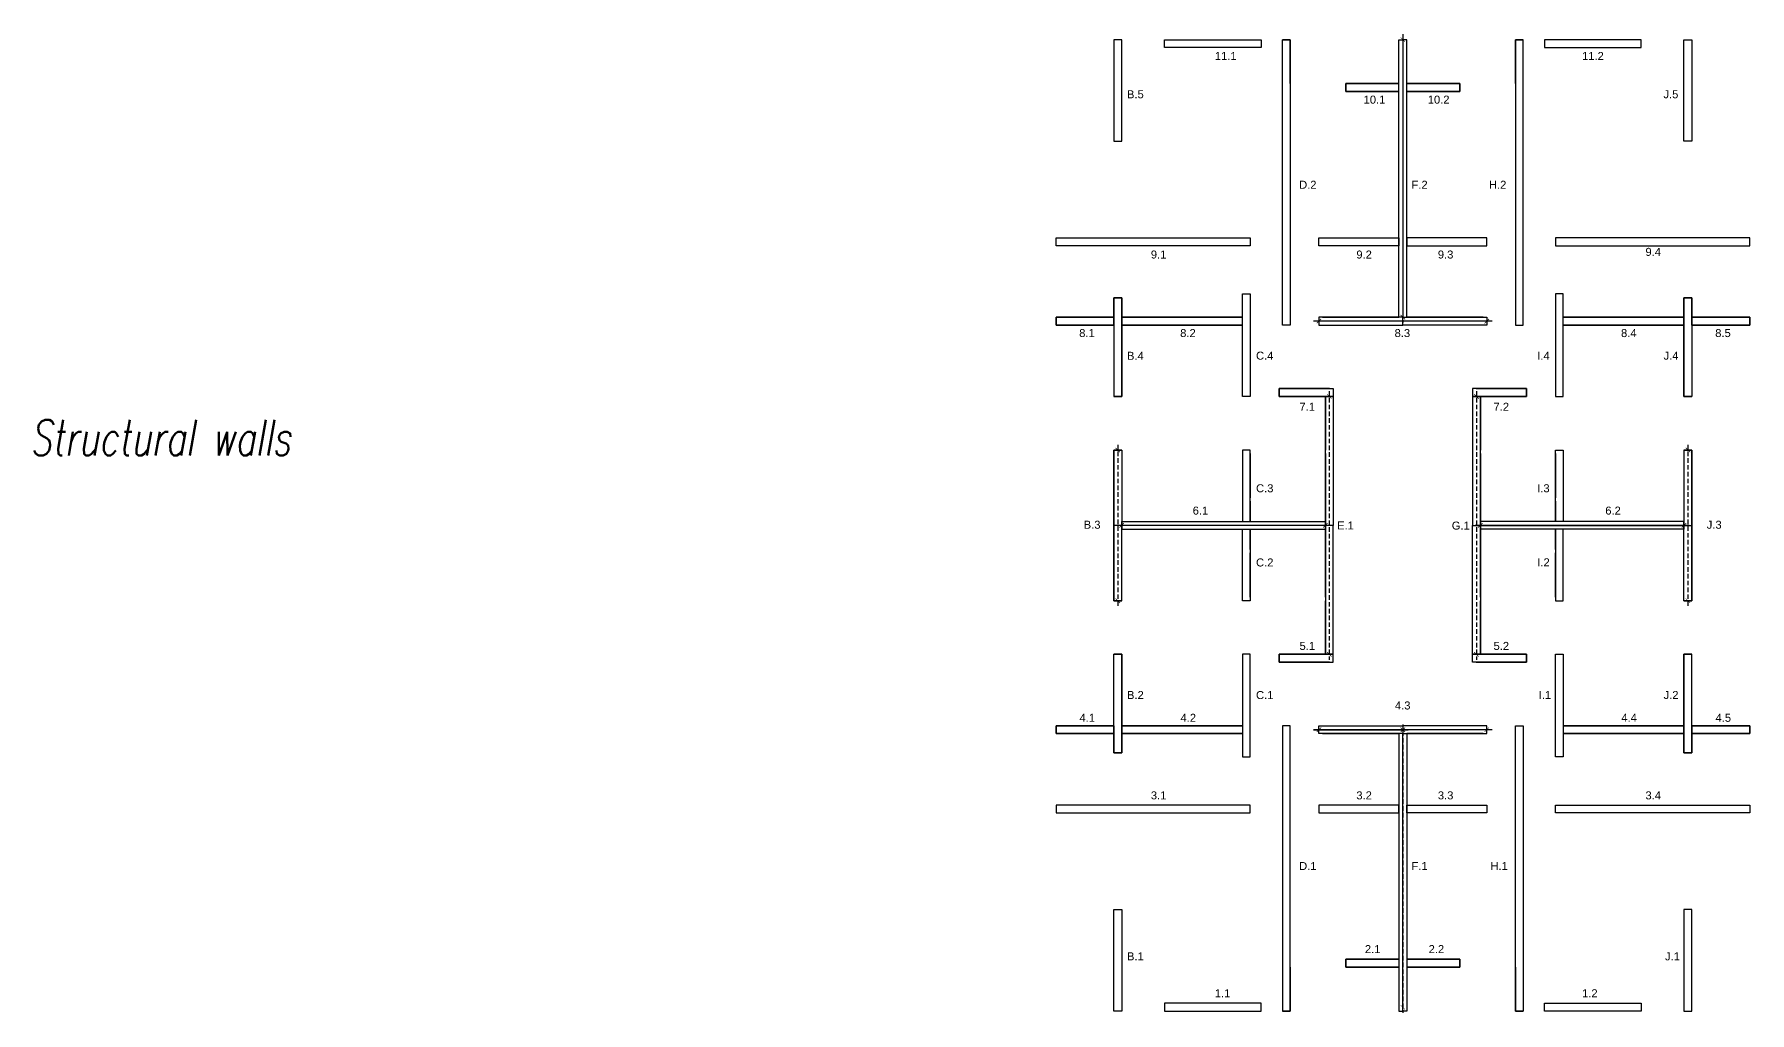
# Model space of a CAD drawing. Header units: inches. Extents: x -2542 to 2785, y 47 to 8827.
# Drawn here: x -2542 to 2260, y 47 to 2787 of the extents above; entities that cross this region are included whole.
import ezdxf

# ---------------------------------------------------------------- set-up
doc = ezdxf.new("R2010")
doc.units = ezdxf.units.IN
doc.header["$MEASUREMENT"] = 0
doc.linetypes.add('DASHED', pattern=[19.05, 12.7, -6.35])
for name, color, linetype in [('CM', 7, 'Continuous'), ('mx', 1, 'Continuous'), ('my', 5, 'Continuous'), ('NombreMuroX', 3, 'Continuous'), ('NombreMuroY', 2, 'Continuous'), ('x', 5, 'Continuous'), ('y', 1, 'DASHED')]:
    doc.layers.add(name, color=color, linetype=linetype)
doc.layers.add('HATCH MURO', color=251, linetype='Continuous', lineweight=13)
doc.layers.add('MURO', color=250, linetype='Continuous', lineweight=20)
doc.styles.add('ROMANS', font='romans.shx', dxfattribs={"width": 0.7, "oblique": 10})
doc.styles.get("Standard").update_dxf_attribs({"font": 'Arial.ttf'})

# ---------------------------------------------------------------- blocks, each defined once
blk = doc.blocks.new('_ArchTick')
at = {"color": 0, "linetype": 'ByBlock', "lineweight": 18, "const_width": 0.15}
blk.add_lwpolyline([(-0.5, -0.5), (0.5, 0.5)], dxfattribs=at)

msp = doc.modelspace()

# ---------------------------------------------------------------- linework, layer by layer
at = {"layer": 'HATCH MURO'}
for p, q in [((1094, 1592.2), (1094, 1582.2)), ((1094, 1028.7), (1094, 1050.7))]:
    msp.add_line(p, q, dxfattribs=at)
at = {"layer": 'MURO', "lineweight": 25}
for p, q in [((1278, 2648.7), (1278, 2771.7)), ((1278, 2771.7), (1289, 2771.7)), ((1300, 2771.7), (1289, 2771.7)), ((1300, 2648.7), (1300, 2771.7)), ((1129, 2626.7), (1129, 2648.7)), ((1129, 2648.7), (1278, 2648.7)), ((1449, 2648.7), (1300, 2648.7)), ((1449, 2626.7), (1449, 2648.7)), ((1278, 2626.7), (1129, 2626.7)), ((1278, 2216.7), (1278, 2626.7)), ((1300, 2626.7), (1449, 2626.7)), ((1300, 2216.7), (1300, 2626.7)), ((318, 2216.7), (480, 2216.7)), ((502, 2216.7), (862, 2216.7)), ((2076, 2216.7), (1716, 2216.7)), ((2260, 2216.7), (2098, 2216.7)), ((1278, 1994.7), (1278, 2127.5)), ((1300, 1994.7), (1300, 2127.5)), ((480, 1994.7), (480, 2048.7)), ((480, 2048.7), (502, 2048.7)), ((502, 2048.7), (502, 1994.7)), ((2098, 2048.7), (2076, 2048.7)), ((2076, 2048.7), (2076, 1994.7)), ((2098, 1994.7), (2098, 2048.7)), ((318, 1972.7), (318, 1994.7)), ((318, 1994.7), (365.5, 1994.7)), ((480, 1972.7), (318, 1972.7)), ((365.5, 1994.7), (480, 1994.7)), ((502, 1994.7), (840, 1994.7)), ((1064, 1994.7), (1278, 1994.7)), ((1514, 1994.7), (1300, 1994.7)), ((2076, 1994.7), (1738, 1994.7)), ((2212.5, 1994.7), (2098, 1994.7)), ((2098, 1972.7), (2260, 1972.7)), ((2260, 1994.7), (2212.5, 1994.7)), ((2260, 1972.7), (2260, 1994.7)), ((480, 1786.4), (480, 1786.4)), ((480, 1786.4), (480, 1786.4)), ((2098, 1786.4), (2098, 1786.4)), ((2098, 1786.4), (2098, 1786.4)), ((1072, 1772.7), (1072, 1622.7)), ((1506, 1772.7), (1506, 1622.7)), ((840, 1612.7), (840, 1422.7)), ((862, 1612.7), (862, 1489.1)), ((1072, 1612.7), (1072, 1422.7)), ((1506, 1612.7), (1506, 1422.7)), ((1716, 1612.7), (1716, 1489.1)), ((1738, 1612.7), (1738, 1422.7)), ((862, 1479.1), (862, 1422.7)), ((1716, 1479.1), (1716, 1422.7)), ((840, 1210.7), (840, 1400.7)), ((862, 1422.7), (925.3, 1422.7)), ((862, 1400.7), (925.3, 1400.7)), ((862, 1344.4), (862, 1400.7)), ((935.3, 1422.7), (1072, 1422.7)), ((935.3, 1400.7), (1072, 1400.7)), ((1072, 1210.7), (1072, 1400.7)), ((1642.8, 1422.7), (1506, 1422.7)), ((1642.8, 1400.7), (1506, 1400.7)), ((1506, 1210.7), (1506, 1400.7)), ((1716, 1422.7), (1652.8, 1422.7)), ((1716, 1400.7), (1652.8, 1400.7)), ((1716, 1344.4), (1716, 1400.7)), ((1738, 1210.7), (1738, 1400.7)), ((862, 1210.7), (862, 1334.4)), ((1716, 1210.7), (1716, 1334.4)), ((1072, 1050.7), (1072, 1200.7)), ((1506, 1050.7), (1506, 1200.7)), ((480, 1037.1), (480, 1037.1)), ((480, 1037.1), (480, 1037.1)), ((2098, 1037.1), (2098, 1037.1)), ((2098, 1037.1), (2098, 1037.1)), ((480, 850.7), (318, 850.7)), ((318, 850.7), (318, 828.7)), ((318, 828.7), (365.5, 828.7)), ((365.5, 828.7), (480, 828.7)), ((480, 828.7), (480, 774.7)), ((502, 828.7), (840, 828.7)), ((502, 774.7), (502, 828.7)), ((1064, 828.7), (1278, 828.7)), ((1278, 828.7), (1278, 696)), ((1514, 828.7), (1300, 828.7)), ((1300, 828.7), (1300, 696)), ((2076, 828.7), (1738, 828.7)), ((2076, 774.7), (2076, 828.7)), ((2098, 850.7), (2260, 850.7)), ((2212.5, 828.7), (2098, 828.7)), ((2098, 828.7), (2098, 774.7)), ((2260, 828.7), (2212.5, 828.7)), ((2260, 850.7), (2260, 828.7)), ((480, 774.7), (502, 774.7)), ((2098, 774.7), (2076, 774.7)), ((318, 606.7), (480, 606.7)), ((502, 606.7), (862, 606.7)), ((1278, 606.7), (1278, 196.7)), ((1300, 606.7), (1300, 196.7)), ((2076, 606.7), (1716, 606.7)), ((2260, 606.7), (2098, 606.7)), ((1278, 196.7), (1129, 196.7)), ((1129, 196.7), (1129, 174.7)), ((1300, 196.7), (1449, 196.7)), ((1449, 196.7), (1449, 174.7)), ((1129, 174.7), (1278, 174.7)), ((1278, 174.7), (1278, 51.7)), ((1449, 174.7), (1300, 174.7)), ((1300, 174.7), (1300, 51.7)), ((1278, 51.7), (1289, 51.7)), ((1300, 51.7), (1289, 51.7))]:
    msp.add_line(p, q, dxfattribs=at)
for points in [[(952, 2736.7), (952, 2771.7), (974, 2771.7), (974, 1972.7), (974, 1972.7), (952, 1972.7), (952, 2736.7), (952, 2736.7), (952, 2736.7)], [(974, 2648.7), (974, 2771.7), (952, 2771.7)], [(1626, 2736.7), (1626, 2771.7), (1604, 2771.7), (1604, 1972.7), (1604, 1972.7), (1626, 1972.7), (1626, 2736.7), (1626, 2736.7), (1626, 2736.7)], [(1604, 2648.7), (1604, 2771.7), (1626, 2771.7)], [(1278, 2648.7), (1129, 2648.7)], [(1300, 2648.7), (1449, 2648.7)], [(480, 2194.7), (318, 2194.7), (318, 2216.7)], [(2098, 2194.7), (2260, 2194.7), (2260, 2216.7)], [(840, 2194.7), (502, 2194.7)], [(1738, 2194.7), (2076, 2194.7)], [(840, 1994.7), (840, 2059.7), (862, 2059.7), (862, 1772.7)], [(1738, 1994.7), (1738, 2059.7), (1716, 2059.7), (1716, 1772.7)], [(480, 1972.7), (480, 1772.7)], [(840, 1972.7), (502, 1972.7)], [(502, 1972.7), (502, 1772.7)], [(840, 1782.7), (840, 1972.7)], [(1054, 1972.7), (1084, 1972.7)], [(1094, 1972.7), (1289, 1972.7)], [(1484, 1972.7), (1289, 1972.7)], [(1524, 1972.7), (1494, 1972.7)], [(1738, 1972.7), (2076, 1972.7)], [(1738, 1782.7), (1738, 1972.7)], [(2076, 1972.7), (2076, 1772.7)], [(2098, 1972.7), (2098, 1772.7)], [(1084, 1794.7), (942.6, 1794.7), (942.6, 1772.7), (1072, 1772.7)], [(1494, 1794.7), (1635.5, 1794.7), (1635.5, 1772.7), (1506, 1772.7)], [(502, 1772.7), (480, 1772.7)], [(2076, 1772.7), (2098, 1772.7)], [(502, 1622.7), (480, 1622.7)], [(480, 1622.7), (480, 1411.7)], [(480, 1622.7), (480, 1411.7)], [(2076, 1622.7), (2098, 1622.7)], [(2098, 1622.7), (2098, 1411.7)], [(2098, 1622.7), (2098, 1411.7)], [(480, 1200.7), (480, 1411.7)], [(480, 1200.7), (480, 1411.7)], [(2098, 1200.7), (2098, 1411.7)], [(2098, 1200.7), (2098, 1411.7)], [(502, 1200.7), (480, 1200.7)], [(2076, 1200.7), (2098, 1200.7)], [(480, 850.7), (480, 1050.7)], [(502, 1050.7), (480, 1050.7)], [(502, 850.7), (502, 1050.7)], [(840, 828.7), (840, 763.7), (862, 763.7), (862, 1050.7)], [(840, 1040.7), (840, 850.7)], [(1084, 1028.7), (942.6, 1028.7), (942.6, 1050.7), (1072, 1050.7)], [(1494, 1028.7), (1635.5, 1028.7), (1635.5, 1050.7), (1506, 1050.7)], [(1738, 828.7), (1738, 763.7), (1716, 763.7), (1716, 1050.7)], [(1738, 1040.7), (1738, 850.7)], [(2076, 850.7), (2076, 1050.7)], [(2076, 1050.7), (2098, 1050.7)], [(2098, 850.7), (2098, 1050.7)], [(840, 850.7), (502, 850.7)], [(952, 86.7), (952, 51.7), (974, 51.7), (974, 850.7), (974, 850.7), (952, 850.7), (952, 86.7), (952, 86.7), (952, 86.7)], [(1054, 850.7), (1084, 850.7)], [(1094, 850.7), (1289, 850.7)], [(1484, 850.7), (1289, 850.7)], [(1524, 850.7), (1494, 850.7)], [(1626, 86.7), (1626, 51.7), (1604, 51.7), (1604, 850.7), (1604, 850.7), (1626, 850.7), (1626, 86.7), (1626, 86.7), (1626, 86.7)], [(1738, 850.7), (2076, 850.7)], [(480, 628.7), (318, 628.7), (318, 606.7)], [(840, 628.7), (502, 628.7)], [(1738, 628.7), (2076, 628.7)], [(2098, 628.7), (2260, 628.7), (2260, 606.7)], [(974, 174.7), (974, 51.7), (952, 51.7)], [(1278, 174.7), (1129, 174.7)], [(1300, 174.7), (1449, 174.7)], [(1604, 174.7), (1604, 51.7), (1626, 51.7)]]:
    msp.add_lwpolyline(points, dxfattribs=at)
at = {"layer": 'mx', "color": 2}
for points in [[(480, 2487.2), (502, 2487.2), (502, 2771.7), (480, 2771.7)], [(952, 2771.7), (974, 2771.7), (974, 1972.7), (952, 1972.7)], [(1289, 1994.7), (1278, 1994.7), (1278, 2771.7), (1289, 2771.7)], [(1289, 1994.7), (1300, 1994.7), (1300, 2771.7), (1289, 2771.7)], [(1626, 2771.7), (1604, 2771.7), (1604, 1972.7), (1626, 1972.7)], [(2098, 2487.2), (2076, 2487.2), (2076, 2771.7), (2098, 2771.7)], [(480, 1772.7), (502, 1772.7), (502, 2048.7), (480, 2048.7)], [(840, 2059.7), (862, 2059.7), (862, 1772.7), (840, 1772.7)], [(1738, 2059.7), (1716, 2059.7), (1716, 1772.7), (1738, 1772.7)], [(2098, 1772.7), (2076, 1772.7), (2076, 2048.7), (2098, 2048.7)], [(1072, 1772.7), (1094, 1772.7), (1094, 1411.7), (1072, 1411.7)], [(1506, 1772.7), (1484, 1772.7), (1484, 1411.7), (1506, 1411.7)], [(480, 1622.7), (502, 1622.7), (502, 1411.7), (480, 1411.7)], [(840, 1422.7), (862, 1422.7), (862, 1622.7), (840, 1622.7)], [(1738, 1422.7), (1716, 1422.7), (1716, 1622.7), (1738, 1622.7)], [(2098, 1622.7), (2076, 1622.7), (2076, 1411.7), (2098, 1411.7)], [(480, 1200.7), (502, 1200.7), (502, 1411.7), (480, 1411.7)], [(840, 1400.7), (862, 1400.7), (862, 1200.7), (840, 1200.7)], [(1072, 1050.7), (1094, 1050.7), (1094, 1411.7), (1072, 1411.7)], [(1506, 1050.7), (1484, 1050.7), (1484, 1411.7), (1506, 1411.7)], [(1738, 1400.7), (1716, 1400.7), (1716, 1200.7), (1738, 1200.7)], [(2098, 1200.7), (2076, 1200.7), (2076, 1411.7), (2098, 1411.7)], [(480, 1050.7), (502, 1050.7), (502, 774.7), (480, 774.7)], [(840, 763.7), (862, 763.7), (862, 1050.7), (840, 1050.7)], [(1738, 763.7), (1716, 763.7), (1716, 1050.7), (1738, 1050.7)], [(2098, 1050.7), (2076, 1050.7), (2076, 774.7), (2098, 774.7)], [(952, 51.7), (974, 51.7), (974, 850.7), (952, 850.7)], [(1289, 828.7), (1278, 828.7), (1278, 51.7), (1289, 51.7)], [(1289, 828.7), (1300, 828.7), (1300, 51.7), (1289, 51.7)], [(1626, 51.7), (1604, 51.7), (1604, 850.7), (1626, 850.7)], [(480, 336.2), (502, 336.2), (502, 51.7), (480, 51.7)], [(2098, 336.2), (2076, 336.2), (2076, 51.7), (2098, 51.7)]]:
    msp.add_lwpolyline(points, close=True, dxfattribs=at)
at = {"layer": 'my', "color": 3}
for points in [[(622, 2771.7), (892, 2771.7), (892, 2749.7), (622, 2749.7)], [(1956, 2771.7), (1686, 2771.7), (1686, 2749.7), (1956, 2749.7)], [(622, 51.7), (892, 51.7), (892, 73.7), (622, 73.7)], [(1956, 51.7), (1686, 51.7), (1686, 73.7), (1956, 73.7)]]:
    msp.add_lwpolyline(points, close=True, dxfattribs=at)
at = {"layer": 'x', "color": 3, "lineweight": 25}
for p, q in [((1539, 1983.7), (1039, 1983.7)), ((1087, 1411.7), (487, 1411.7)), ((2091, 1411.7), (1491, 1411.7)), ((1539, 839.6), (1039, 839.6)), ((1039, 839.6), (1304, 839.6))]:
    msp.add_line(p, q, dxfattribs=at)
for points in [[(1278, 2648.7), (1129, 2648.7), (1129, 2626.7), (1278, 2626.7)], [(1300, 2648.7), (1449, 2648.7), (1449, 2626.7), (1300, 2626.7)], [(318, 2216.7), (862, 2216.7), (862, 2194.7), (318, 2194.7)], [(1278, 2194.7), (1054, 2194.7), (1054, 2216.7), (1278, 2216.7)], [(1300, 2194.7), (1524, 2194.7), (1524, 2216.7), (1300, 2216.7)], [(2260, 2216.7), (1716, 2216.7), (1716, 2194.7), (2260, 2194.7)], [(480, 1994.7), (318, 1994.7), (318, 1972.7), (480, 1972.7)], [(502, 1972.7), (840, 1972.7), (840, 1994.7), (502, 1994.7)], [(1289, 1994.7), (1054, 1994.7), (1054, 1972.7), (1289, 1972.7)], [(1289, 1994.7), (1524, 1994.7), (1524, 1972.7), (1289, 1972.7)], [(2076, 1972.7), (1738, 1972.7), (1738, 1994.7), (2076, 1994.7)], [(2098, 1994.7), (2260, 1994.7), (2260, 1972.7), (2098, 1972.7)], [(1094, 1772.7), (942.6, 1772.7), (942.6, 1794.7), (1094, 1794.7)], [(1484, 1772.7), (1635.5, 1772.7), (1635.5, 1794.7), (1484, 1794.7)], [(502, 1422.7), (1072, 1422.7), (1072, 1411.7), (502, 1411.7)], [(502, 1400.7), (1072, 1400.7), (1072, 1411.7), (502, 1411.7)], [(2076, 1422.7), (1506, 1422.7), (1506, 1411.7), (2076, 1411.7)], [(2076, 1400.7), (1506, 1400.7), (1506, 1411.7), (2076, 1411.7)], [(1094, 1050.7), (942.6, 1050.7), (942.6, 1028.7), (1094, 1028.7)], [(1484, 1050.7), (1635.5, 1050.7), (1635.5, 1028.7), (1484, 1028.7)], [(480, 828.7), (318, 828.7), (318, 850.7), (480, 850.7)], [(502, 850.7), (840, 850.7), (840, 828.7), (502, 828.7)], [(1289, 828.7), (1054, 828.7), (1054, 850.7), (1289, 850.7)], [(1289, 828.7), (1524, 828.7), (1524, 850.7), (1289, 850.7)], [(2076, 850.7), (1738, 850.7), (1738, 828.7), (2076, 828.7)], [(2098, 828.7), (2260, 828.7), (2260, 850.7), (2098, 850.7)], [(318, 606.7), (862, 606.7), (862, 628.7), (318, 628.7)], [(1278, 628.7), (1054, 628.7), (1054, 606.7), (1278, 606.7)], [(1300, 628.7), (1524, 628.7), (1524, 606.7), (1300, 606.7)], [(2260, 606.7), (1716, 606.7), (1716, 628.7), (2260, 628.7)], [(1278, 174.7), (1129, 174.7), (1129, 196.7), (1278, 196.7)], [(1300, 174.7), (1449, 174.7), (1449, 196.7), (1300, 196.7)]]:
    msp.add_lwpolyline(points, close=True, dxfattribs=at)
at = {"layer": 'y', "color": 2, "lineweight": 25}
for p, q in [((1289, 2786.7), (1289, 1979.7)), ((1083, 1787.7), (1083, 1035.7)), ((1495, 1787.7), (1495, 1035.7)), ((491, 1637.7), (491, 1185.7)), ((2087, 1637.7), (2087, 1185.7)), ((1289, 854.2), (1289, 47.2))]:
    msp.add_line(p, q, dxfattribs=at)

# ---------------------------------------------------------------- block references
at = {"layer": 'x', "color": 3, "lineweight": 25, "xscale": 12.5, "yscale": 12.5, "zscale": 12.5, "rotation": 180}
for p in [(1054, 1983.7), (502, 1411.7), (1506, 1411.7), (1054, 839.6), (1054, 839.6)]:
    msp.add_blockref('_ArchTick', p, dxfattribs=at)
at = {"layer": 'x', "color": 3, "lineweight": 25, "xscale": 12.5, "yscale": 12.5, "zscale": 12.5}
for p in [(1524, 1983.7), (1072, 1411.7), (2076, 1411.7), (1289, 839.6), (1524, 839.6)]:
    msp.add_blockref('_ArchTick', p, dxfattribs=at)
at = {"layer": 'y', "color": 2, "lineweight": 25, "xscale": 12.5, "yscale": 12.5, "zscale": 12.5}
for p, rotation in [((1289, 2771.7), 90), ((1289, 1994.7), 270), ((1083, 1772.7), 90), ((1495, 1772.7), 90), ((491, 1622.7), 90), ((2087, 1622.7), 90), ((491, 1200.7), 270), ((2087, 1200.7), 270), ((1083, 1050.7), 270), ((1495, 1050.7), 270), ((1289, 839.2), 90), ((1289, 62.2), 270)]:
    msp.add_blockref('_ArchTick', p, dxfattribs=dict(at, rotation=rotation))

# ---------------------------------------------------------------- texts
at = {"layer": 'CM', "color": 1, "ltscale": 9, "insert": (-2553.9, 1707.2), "char_height": 100, "attachment_point": 1, "style": 'ROMANS'}
msp.add_mtext_dynamic_manual_height_columns('{\\C256;Structural walls}', width=1124.51, gutter_width=105, heights=[0], dxfattribs=at)
at = {"layer": 'NombreMuroX', "color": 3}
for s, p in [('11.2', (1790.7, 2714.8)), ('11.1', (762.6, 2714.8)), ('10.1', (1179.1, 2592.6)), ('10.2', (1358.8, 2592.6)), ('9.1', (583.5, 2158.9)), ('9.2', (1158.8, 2158.9)), ('9.3', (1387, 2158.9)), ('9.4', (1968.2, 2166.3)), ('8.1', (382.9, 1939)), ('8.2', (665.6, 1939)), ('8.3', (1265.9, 1939)), ('8.4', (1899.8, 1939)), ('8.5', (2163.5, 1939)), ('7.1', (999.5, 1732.7)), ('7.2', (1542.8, 1732.7)), ('6.1', (700.6, 1441.9)), ('6.2', (1855.7, 1441.9)), ('5.1', (999.7, 1063)), ('5.2', (1542.9, 1063)), ('4.3', (1266.8, 896.2)), ('4.1', (383.7, 861.7)), ('4.2', (666.5, 861.7)), ('4.4', (1900.6, 861.8)), ('4.5', (2164.4, 861.8)), ('3.1', (583.5, 644.5)), ('3.2', (1158.8, 644.5)), ('3.3', (1387, 644.5)), ('3.4', (1968.2, 644.5)), ('2.1', (1182.7, 214.1)), ('2.2', (1361.2, 214.1)), ('1.1', (762.6, 90.4)), ('1.2', (1790.7, 90.4))]:
    msp.add_text(s, height=22.4, dxfattribs=at).set_placement(p)
at = {"layer": 'NombreMuroY'}
for s, rotation, p in [('B.5', 0, (516.7, 2607.6)), ('J.5', 360, (2018.6, 2607.6)), ('H.2', 360, (1530, 2354.3)), ('B.4', 0, (516.7, 1875.3)), ('I.4', 360, (1665.2, 1875.3)), ('J.4', 360, (2018.9, 1875.7)), ('I.3', 360, (1665.1, 1504.4))]:
    msp.add_text(s, height=22.4, rotation=rotation, dxfattribs=at).set_placement(p)
for s, p in [('D.2', (998.6, 2354.3)), ('F.2', (1313.2, 2354.3)), ('C.4', (878, 1875.7)), ('C.3', (878, 1504.4)), ('B.3', (395.6, 1402.3)), ('E.1', (1104.9, 1400.2)), ('G.1', (1426, 1399.9)), ('J.3', (2139.8, 1402.3)), ('C.2', (878, 1296.7)), ('I.2', (1665.3, 1297)), ('B.2', (516.7, 925.6)), ('C.1', (878, 925.4)), ('I.1', (1669.4, 925.6)), ('J.2', (2019, 925.6)), ('D.1', (998.6, 446.7)), ('F.1', (1313.2, 446.7)), ('H.1', (1534.1, 446.7)), ('B.1', (516.7, 193.8)), ('J.1', (2023.1, 193.8))]:
    msp.add_text(s, height=22.4, dxfattribs=at).set_placement(p)

doc.saveas('drawing.dxf')
